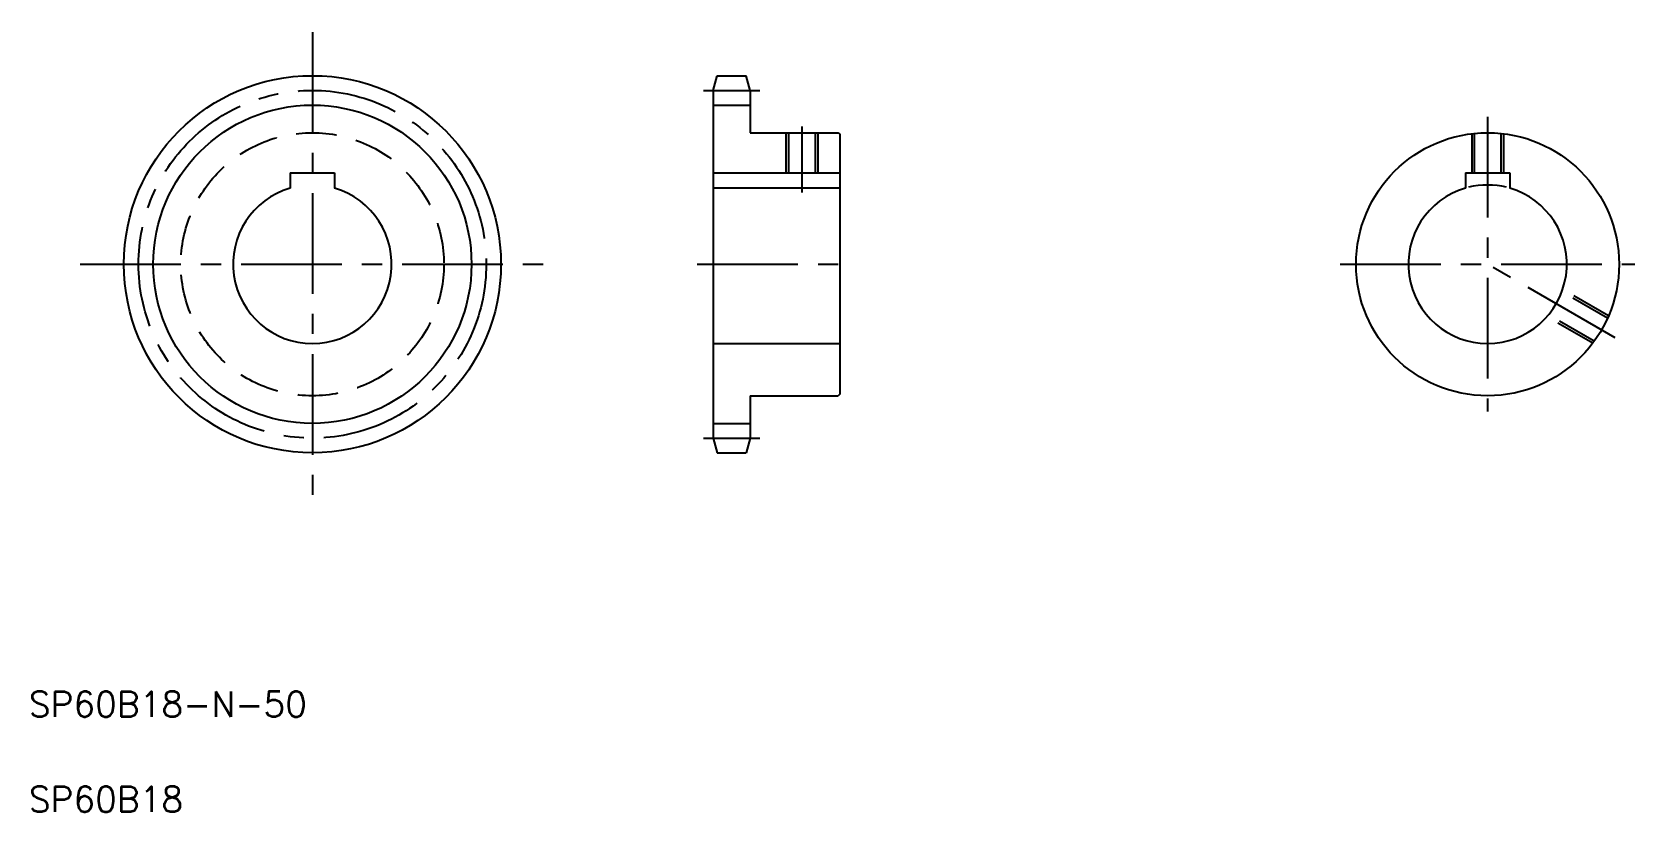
# Model space of a CAD drawing. Extents: x 21 to 527, y 20 to 266.
import ezdxf

# ---------------------------------------------------------------- set-up
doc = ezdxf.new("R2010")
doc.units = 0
doc.linetypes.add('CENTER', pattern=[50.8, 31.75, -6.35, 6.35, -6.35])
doc.linetypes.add('DASHED', pattern=[19.05, 12.7, -6.35])
doc.layers.get('0').update_dxf_attribs({"linetype": 'CONTINUOUS'})
doc.layers.add('CENTER', color=1, linetype='CENTER')
doc.styles.get("Standard").update_dxf_attribs({"font": 'txt', "bigfont": 'BIGFONT'})

msp = doc.modelspace()

# ---------------------------------------------------------------- linework, layer by layer
at = {"color": 7, "linetype": 'CONTINUOUS'}
for p, q in [((235.94, 247.67), (237.19, 252.32)), ((237.19, 252.32), (246.4, 252.32)), ((247.64, 247.67), (246.4, 252.32)), ((235.94, 247.67), (235.94, 137.96)), ((235.94, 243.03), (247.64, 243.03)), ((247.64, 247.67), (247.64, 234.32)), ((247.64, 234.32), (275.44, 234.32)), ((259.74, 234.32), (259.74, 221.62)), ((268.14, 234.32), (268.14, 221.62)), ((275.44, 234.32), (275.94, 233.82)), ((275.94, 233.82), (275.94, 151.82)), ((102.49, 221.62), (116.49, 221.62)), ((102.49, 221.62), (102.49, 216.82)), ((116.49, 221.62), (116.49, 216.82)), ((235.94, 221.62), (275.94, 221.62)), ((473.33, 221.62), (487.33, 221.62)), ((473.33, 221.62), (473.33, 216.82)), ((487.33, 221.62), (487.33, 216.82)), ((275.94, 216.82), (235.94, 216.82)), ((235.94, 167.82), (275.94, 167.82)), ((275.94, 151.82), (275.44, 151.32)), ((247.64, 151.32), (275.44, 151.32)), ((247.64, 151.32), (247.64, 137.96)), ((254.59, 151.32), (254.59, 151.32)), ((261.54, 151.32), (261.54, 151.32)), ((235.94, 142.61), (247.64, 142.61)), ((235.94, 137.96), (237.19, 133.32)), ((247.64, 137.96), (246.4, 133.32)), ((237.19, 133.32), (246.4, 133.32))]:
    msp.add_line(p, q, dxfattribs=at)
at = {"color": 3, "linetype": 'CONTINUOUS'}
for p, q in [((258.94, 234.32), (258.94, 221.62)), ((268.94, 234.32), (268.94, 221.62))]:
    msp.add_line(p, q, dxfattribs=at)
at = {"color": 3, "linetype": 'DASHED'}
for p, q in [((475.33, 234.01), (475.33, 221.62)), ((476.13, 234.12), (476.13, 221.62)), ((484.53, 234.12), (484.53, 221.62)), ((485.33, 234.01), (485.33, 221.62)), ((518.19, 175.81), (503.77, 184.13)), ((518.51, 176.55), (504.04, 184.9)), ((513.51, 167.89), (499.04, 176.24)), ((513.99, 168.54), (499.57, 176.86))]:
    msp.add_line(p, q, dxfattribs=at)
at = {"color": 7, "linetype": 'CONTINUOUS'}
for centre, radius in [((109.49, 192.82), 59.5), ((480.33, 192.82), 41.5)]:
    msp.add_circle(centre, radius, dxfattribs=at)
at = {"color": 3, "linetype": 'CONTINUOUS'}
msp.add_circle((109.49, 192.82), 50.21, dxfattribs=at)
at = {"color": 3, "linetype": 'DASHED'}
msp.add_circle((109.49, 192.82), 41.5, dxfattribs=at)
at = {"color": 3, "linetype": 'CONTINUOUS'}
msp.add_arc((480.33, 192.82), 25, 76.1135, 103.8865, dxfattribs=at)
at = {"color": 7, "linetype": 'CONTINUOUS'}
for centre in [(109.49, 192.82), (480.33, 192.82)]:
    msp.add_arc(centre, 25, 106.2602, 73.7398, dxfattribs=at)
at = {"layer": 'CENTER', "color": 1, "linetype": 'CENTER'}
for p, q in [((109.49, 266.08), (109.49, 119.55)), ((232.94, 247.67), (250.64, 247.67)), ((480.33, 239.32), (480.33, 146.32)), ((263.94, 236.32), (263.94, 215.51)), ((36.22, 192.82), (182.76, 192.82)), ((230.94, 192.82), (280.94, 192.82)), ((433.83, 192.82), (526.83, 192.82)), ((520.6, 169.57), (480.33, 192.82)), ((232.94, 137.96), (250.64, 137.96))]:
    msp.add_line(p, q, dxfattribs=at)
msp.add_circle((109.49, 192.82), 54.85, dxfattribs=at)

# ---------------------------------------------------------------- texts
at = {"color": 7, "linetype": 'CONTINUOUS'}
for s, p in [('SP60B18-N-50', (20, 50)), ('SP60B18', (20, 20))]:
    msp.add_text(s, height=8, dxfattribs=at).set_placement(p)

doc.saveas('drawing.dxf')
